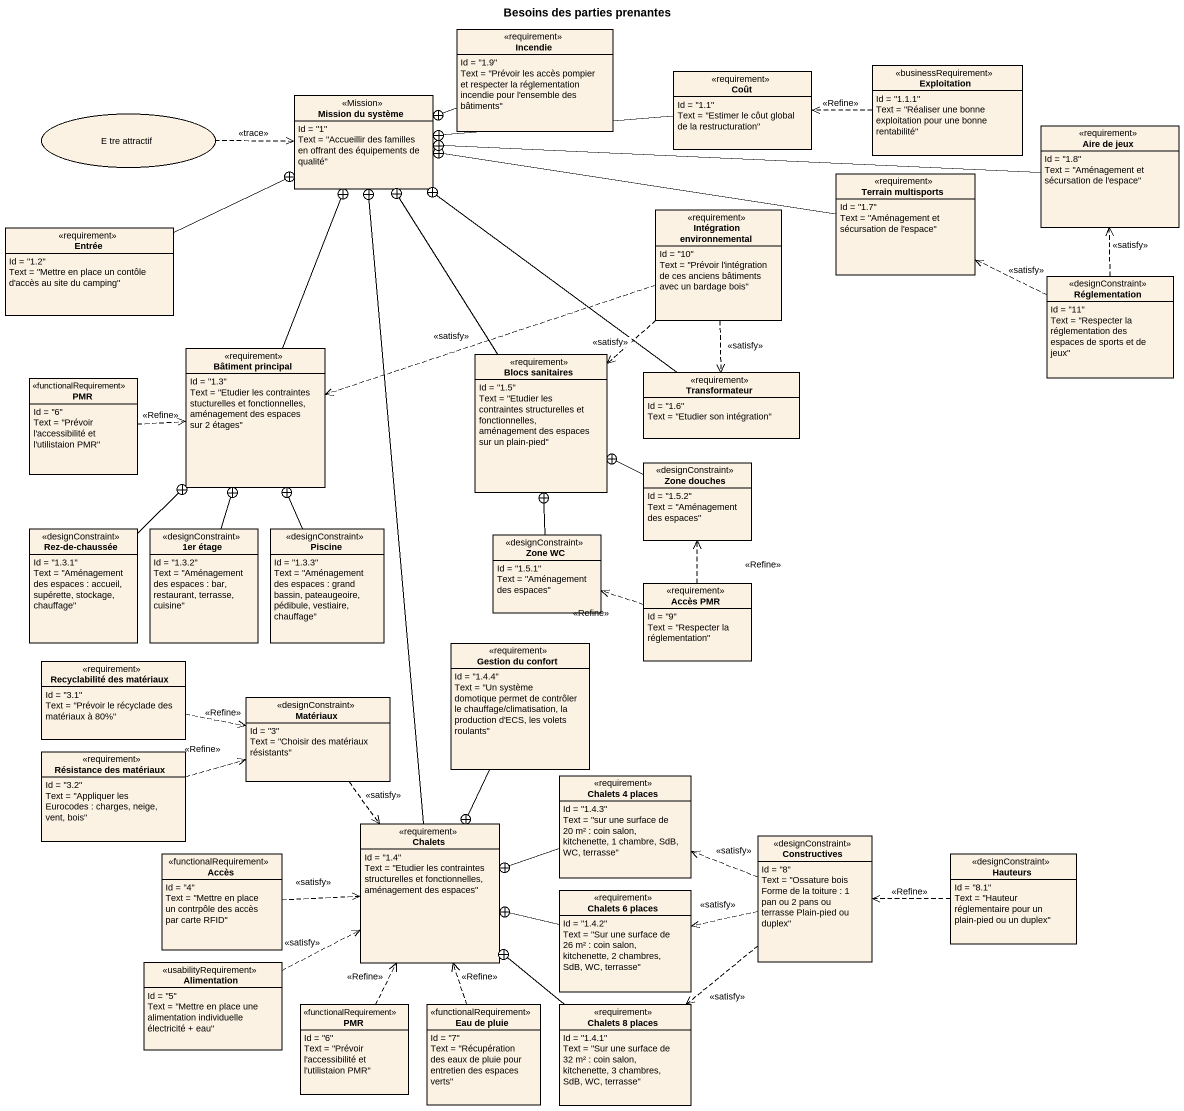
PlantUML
@startuml
title Besoins des parties prenantes
allowmixing
hide circle
hide empty members
class Incendie <<requirement>> {
  Id = "1.9"
  Text = "Prévoir les accès pompier et respecter la réglementation incendie pour l'ensemble des bâtiments"
}
class Coût <<requirement>> {
  Id = "1.1"
  Text = "Estimer le côut global de la restructuration"
}
class Exploitation <<businessRequirement>> {
  Id = "1.1.1"
  Text = "Réaliser une bonne exploitation pour une bonne rentabilité"
}
usecase "E tre attractif" as E_tre_attractif
class "Mission du système" as Mission_du_système <<Mission>> {
  Id = "1"
  Text = "Accueillir des familles en offrant des équipements de qualité"
}
class "Aire de jeux" as Aire_de_jeux <<requirement>> {
  Id = "1.8"
  Text = "Aménagement et sécursation de l'espace"
}
class "Terrain multisports" as Terrain_multisports <<requirement>> {
  Id = "1.7"
  Text = "Aménagement et sécursation de l'espace"
}
class Entrée <<requirement>> {
  Id = "1.2"
  Text = "Mettre en place un contôle d'accès au site du camping"
}
class "Intégration environnemental" as Intégration_environnemental <<requirement>> {
  Id = "10"
  Text = "Prévoir l'intégration de ces anciens bâtiments avec un bardage bois"
}
class Réglementation <<designConstraint>> {
  Id = "11"
  Text = "Respecter la réglementation des espaces de sports et de jeux"
}
class "Bâtiment principal" as Bâtiment_principal <<requirement>> {
  Id = "1.3"
  Text = "Etudier les contraintes stucturelles et fonctionnelles, aménagement des espaces sur 2 étages"
}
class PMR <<functionalRequirement>> {
  Id = "6"
  Text = "Prévoir l'accessibilité et l'utilistaion PMR"
}
class "Blocs sanitaires" as Blocs_sanitaires <<requirement>> {
  Id = "1.5"
  Text = "Etudier les contraintes structurelles et fonctionnelles, aménagement des espaces sur un plain-pied"
}
class Transformateur <<requirement>> {
  Id = "1.6"
  Text = "Etudier son intégration"
}
class "Zone douches" as Zone_douches <<designConstraint>> {
  Id = "1.5.2"
  Text = "Aménagement des espaces"
}
class "Rez-de-chaussée" as Rez_de_chaussée <<designConstraint>> {
  Id = "1.3.1"
  Text = "Aménagement des espaces : accueil, supérette, stockage, chauffage"
}
class "1er étage" as c1er_étage <<designConstraint>> {
  Id = "1.3.2"
  Text = "Aménagement des espaces : bar, restaurant, terrasse, cuisine"
}
class Piscine <<designConstraint>> {
  Id = "1.3.3"
  Text = "Aménagement des espaces : grand bassin, pateaugeoire, pédibule, vestiaire, chauffage"
}
class "Zone WC" as Zone_WC <<designConstraint>> {
  Id = "1.5.1"
  Text = "Aménagement des espaces"
}
class "Accès PMR" as Accès_PMR <<requirement>> {
  Id = "9"
  Text = "Respecter la réglementation"
}
class "Recyclabilité des matériaux" as Recyclabilité_des_matériaux <<requirement>> {
  Id = "3.1"
  Text = "Prévoir le récyclade des matériaux à 80%"
}
class "Gestion du confort" as Gestion_du_confort <<requirement>> {
  Id = "1.4.4"
  Text = "Un système domotique permet de contrôler le chauffage/climatisation, la production d'ECS, les volets roulants"
}
class Matériaux <<designConstraint>> {
  Id = "3"
  Text = "Choisir des matériaux résistants"
}
class "Résistance des matériaux" as Résistance_des_matériaux <<requirement>> {
  Id = "3.2"
  Text = "Appliquer les Eurocodes : charges, neige, vent, bois"
}
class "Chalets 4 places" as Chalets_4_places <<requirement>> {
  Id = "1.4.3"
  Text = "sur une surface de 20 m² : coin salon, kitchenette, 1 chambre, SdB, WC, terrasse"
}
class Accès <<functionalRequirement>> {
  Id = "4"
  Text = "Mettre en place un contrpôle des accès par carte RFID"
}
class Chalets <<requirement>> {
  Id = "1.4"
  Text = "Etudier les contraintes structurelles et fonctionnelles, aménagement des espaces"
}
class Constructives <<designConstraint>> {
  Id = "8"
  Text = "Ossature bois Forme de la toiture : 1 pan ou 2 pans ou terrasse Plain-pied ou duplex"
}
class Hauteurs <<designConstraint>> {
  Id = "8.1"
  Text = "Hauteur réglementaire pour un plain-pied ou un duplex"
}
class "Chalets 6 places" as Chalets_6_places <<requirement>> {
  Id = "1.4.2"
  Text = "Sur une surface de 26 m² : coin salon, kitchenette, 2 chambres, SdB, WC, terrasse"
}
class Alimentation <<usabilityRequirement>> {
  Id = "5"
  Text = "Mettre en place une alimentation individuelle électricité + eau"
}
class "PMR" as PMR_2 <<functionalRequirement>> {
  Id = "6"
  Text = "Prévoir l'accessibilité et l'utilistaion PMR"
}
class "Eau de pluie" as Eau_de_pluie <<functionalRequirement>> {
  Id = "7"
  Text = "Récupération des eaux de pluie pour entretien des espaces verts"
}
class "Chalets 8 places" as Chalets_8_places <<requirement>> {
  Id = "1.4.1"
  Text = "Sur une surface de 32 m² : coin salon, kitchenette, 3 chambres, SdB, WC, terrasse"
}
Incendie -left-+ Mission_du_système
Coût -left-+ Mission_du_système
Exploitation .left.> Coût : <<Refine>>
E_tre_attractif .right.> Mission_du_système : <<trace>>
Aire_de_jeux -left-+ Mission_du_système
Terrain_multisports -left-+ Mission_du_système
Entrée -right-+ Mission_du_système
Intégration_environnemental .left.> Bâtiment_principal : <<satisfy>>
Intégration_environnemental ..> Blocs_sanitaires : <<satisfy>>
Intégration_environnemental ..> Transformateur : <<satisfy>>
Réglementation .up.> Aire_de_jeux : <<satisfy>>
Réglementation .left.> Terrain_multisports : <<satisfy>>
Bâtiment_principal -up-+ Mission_du_système
PMR .right.> Bâtiment_principal : <<Refine>>
Blocs_sanitaires -up-+ Mission_du_système
Transformateur -up-+ Mission_du_système
Zone_douches -left-+ Blocs_sanitaires
Rez_de_chaussée -up-+ Bâtiment_principal
c1er_étage -up-+ Bâtiment_principal
Piscine -up-+ Bâtiment_principal
Zone_WC -up-+ Blocs_sanitaires
Accès_PMR .up.> Zone_douches : <<Refine>>
Accès_PMR .left.> Zone_WC : <<Refine>>
Recyclabilité_des_matériaux .right.> Matériaux : <<Refine>>
Gestion_du_confort --+ Chalets
Matériaux ..> Chalets : <<satisfy>>
Résistance_des_matériaux .right.> Matériaux : <<Refine>>
Chalets_4_places -left-+ Chalets
Accès .right.> Chalets : <<satisfy>>
Chalets -up-+ Mission_du_système
Constructives .left.> Chalets_4_places : <<satisfy>>
Constructives .left.> Chalets_6_places : <<satisfy>>
Constructives ..> Chalets_8_places : <<satisfy>>
Hauteurs .left.> Constructives : <<Refine>>
Chalets_6_places -left-+ Chalets
Alimentation .right.> Chalets : <<satisfy>>
PMR_2 .up.> Chalets : <<Refine>>
Eau_de_pluie .up.> Chalets : <<Refine>>
Chalets_8_places -up-+ Chalets
@enduml
